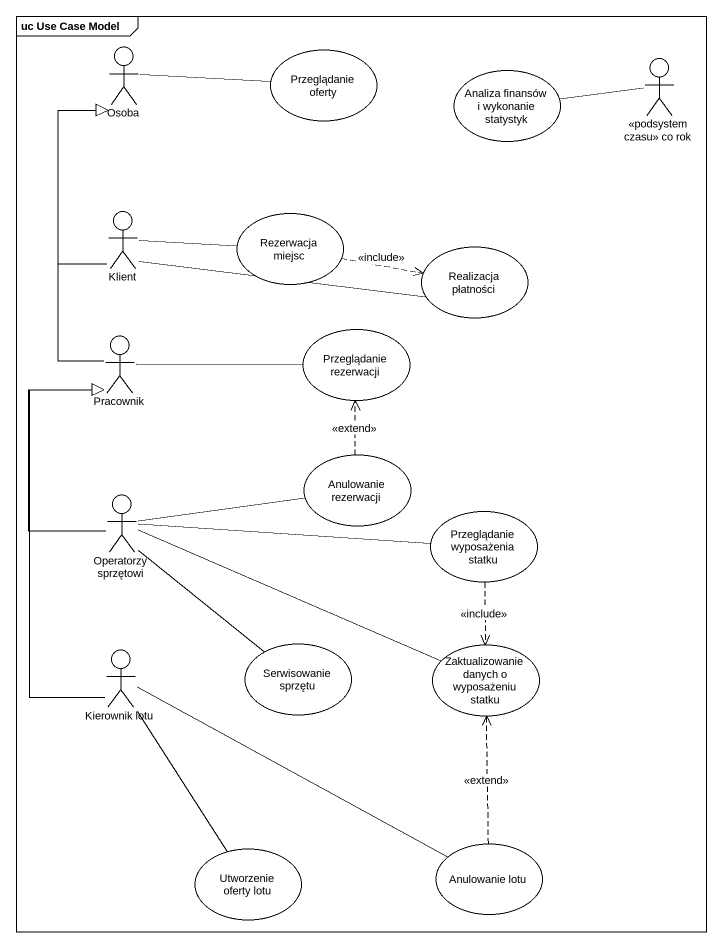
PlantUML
@startuml
mainframe uc Use Case Model
actor Osoba
usecase "Przeglądanie oferty" as Przeglądanie_oferty
usecase "Analiza finansów i wykonanie statystyk" as Analiza_finansów_i
actor "<<podsystem czasu>> co rok" as podsystem_czasu_co_rok
actor Klient
usecase "Rezerwacja miejsc" as Rezerwacja_miejsc
usecase "Realizacja płatności" as Realizacja_płatności
usecase "Przeglądanie rezerwacji" as Przeglądanie_rezerwacji
actor Pracownik
usecase "Anulowanie rezerwacji" as Anulowanie_rezerwacji
actor "Operatorzy sprzętowi" as Operatorzy_sprzętowi
usecase "Przeglądanie wyposażenia statku" as Przeglądanie_wyposażenia
actor "Kierownik lotu" as Kierownik_lotu
usecase "Serwisowanie sprzętu" as Serwisowanie_sprzętu
usecase "Zaktualizowanie danych o wyposażeniu statku" as Zaktualizowanie_danych_o
usecase "Utworzenie oferty lotu" as Utworzenie_oferty_lotu
usecase "Anulowanie lotu" as Anulowanie_lotu
Osoba -right- Przeglądanie_oferty
podsystem_czasu_co_rok -left- Analiza_finansów_i
Klient -up-|> Osoba
Klient -right- Rezerwacja_miejsc
Klient -right- Realizacja_płatności
Rezerwacja_miejsc .right.> Realizacja_płatności : <<include>>
Pracownik -up-|> Osoba
Pracownik -right- Przeglądanie_rezerwacji
Anulowanie_rezerwacji .up.> Przeglądanie_rezerwacji : <<extend>>
Operatorzy_sprzętowi -up-|> Pracownik
Operatorzy_sprzętowi -right- Anulowanie_rezerwacji
Operatorzy_sprzętowi -right- Przeglądanie_wyposażenia
Operatorzy_sprzętowi -- Serwisowanie_sprzętu
Operatorzy_sprzętowi -right- Zaktualizowanie_danych_o
Przeglądanie_wyposażenia ..> Zaktualizowanie_danych_o : <<include>>
Kierownik_lotu -up-|> Pracownik
Kierownik_lotu -- Utworzenie_oferty_lotu
Kierownik_lotu -right- Anulowanie_lotu
Anulowanie_lotu .up.> Zaktualizowanie_danych_o : <<extend>>
@enduml
